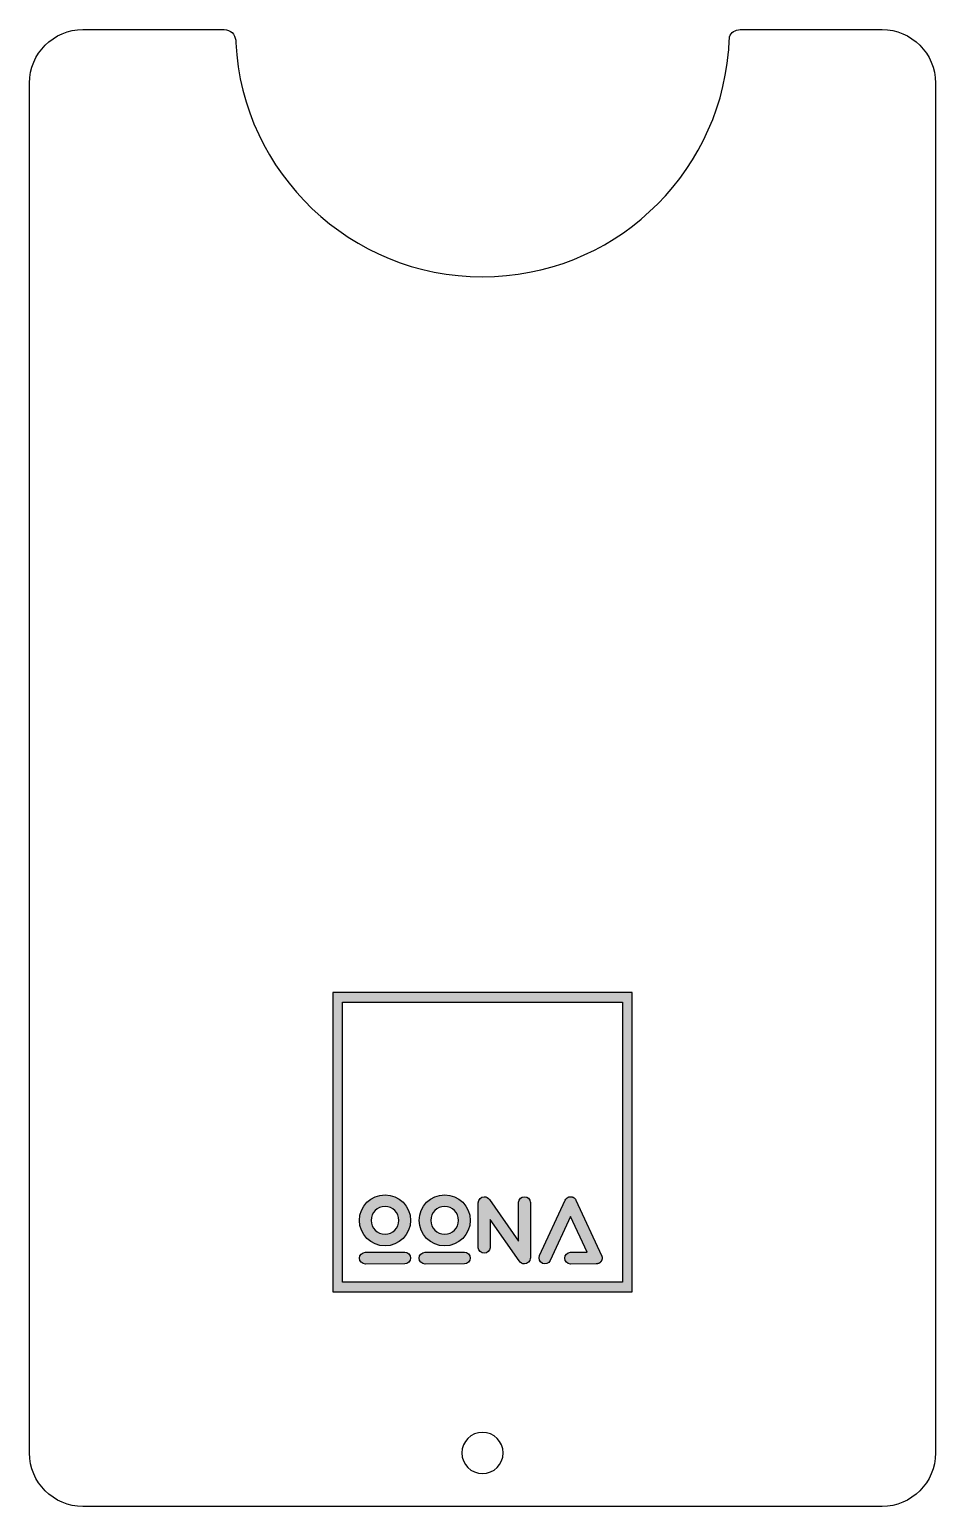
# Model space of a CAD drawing. Extents: x 2.2 to 57.2, y -92.3 to -2.8.
import ezdxf

# ---------------------------------------------------------------- set-up
doc = ezdxf.new("R2010")
doc.units = 0
doc.header["$MEASUREMENT"] = 0
doc.layers.add('LAYER_1', color=7, linetype='CONTINUOUS')

msp = doc.modelspace()

# ---------------------------------------------------------------- hatches: boundary and pattern name
at = {"layer": 'LAYER_1'}
h = msp.add_hatch(color=250, dxfattribs=at)
h.dxf.hatch_style = 2
h.paths.add_polyline_path([(20.66, -61.171), (20.66, -79.326), (38.815, -79.326), (38.815, -61.171)])
h.paths.add_polyline_path([(38.239, -78.75), (21.237, -78.75), (21.237, -61.747), (38.239, -61.747)])
h = msp.add_hatch(color=250, dxfattribs=at)
h.dxf.hatch_style = 2
edge = h.paths.add_edge_path()
edge.add_spline(control_points=[(23.819, -73.443), (22.963, -73.443), (22.268, -74.137), (22.268, -74.993), (22.268, -75.85), (22.963, -76.544), (23.819, -76.544), (24.675, -76.544), (25.369, -75.85), (25.369, -74.993), (25.369, -74.137), (24.675, -73.443), (23.819, -73.443)], knot_values=[0, 0, 0, 0, 1, 1, 1, 2, 2, 2, 3, 3, 3, 4, 4, 4, 4], degree=3, periodic=1)
edge = h.paths.add_edge_path()
edge.add_spline(control_points=[(23.819, -75.831), (23.356, -75.831), (22.982, -75.456), (22.982, -74.993), (22.982, -74.531), (23.356, -74.156), (23.819, -74.156), (24.281, -74.156), (24.656, -74.531), (24.656, -74.993), (24.656, -75.456), (24.281, -75.831), (23.819, -75.831)], knot_values=[0, 0, 0, 0, 1, 1, 1, 2, 2, 2, 3, 3, 3, 4, 4, 4, 4], degree=3, periodic=1)
h = msp.add_hatch(color=250, dxfattribs=at)
h.dxf.hatch_style = 2
edge = h.paths.add_edge_path()
edge.add_spline(control_points=[(27.442, -73.443), (26.586, -73.443), (25.892, -74.137), (25.892, -74.993), (25.892, -75.85), (26.586, -76.544), (27.442, -76.544), (28.298, -76.544), (28.993, -75.85), (28.993, -74.993), (28.993, -74.137), (28.298, -73.443), (27.442, -73.443)], knot_values=[0, 0, 0, 0, 1, 1, 1, 2, 2, 2, 3, 3, 3, 4, 4, 4, 4], degree=3, periodic=1)
edge = h.paths.add_edge_path()
edge.add_spline(control_points=[(27.442, -75.831), (26.98, -75.831), (26.605, -75.456), (26.605, -74.993), (26.605, -74.531), (26.98, -74.156), (27.442, -74.156), (27.904, -74.156), (28.279, -74.531), (28.279, -74.993), (28.279, -75.456), (27.904, -75.831), (27.442, -75.831)], knot_values=[0, 0, 0, 0, 1, 1, 1, 2, 2, 2, 3, 3, 3, 4, 4, 4, 4], degree=3, periodic=1)
h = msp.add_hatch(color=250, dxfattribs=at)
h.dxf.hatch_style = 2
edge = h.paths.add_edge_path()
edge.add_spline(control_points=[(32.286, -73.558), (32.097, -73.558), (31.943, -73.706), (31.931, -73.892), (31.929, -73.895), (31.929, -73.898), (31.929, -73.901), (31.929, -73.901), (31.929, -76.259), (31.929, -76.259), (31.929, -76.259), (30.157, -73.733), (30.157, -73.733), (30.093, -73.628), (29.978, -73.558), (29.847, -73.558), (29.645, -73.558), (29.482, -73.722), (29.482, -73.923), (29.482, -73.923), (29.482, -76.656), (29.482, -76.656), (29.482, -76.656), (29.484, -76.656), (29.484, -76.656), (29.499, -76.841), (29.653, -76.986), (29.841, -76.986), (30.03, -76.986), (30.184, -76.841), (30.199, -76.656), (30.199, -76.656), (30.201, -76.656), (30.201, -76.656), (30.201, -76.656), (30.201, -74.934), (30.201, -74.934), (30.201, -74.934), (31.966, -77.456), (31.966, -77.456), (32.029, -77.563), (32.145, -77.634), (32.278, -77.634), (32.469, -77.634), (32.626, -77.487), (32.641, -77.3), (32.642, -77.297), (32.643, -77.294), (32.643, -77.29), (32.643, -77.29), (32.643, -76.986), (32.643, -76.986), (32.643, -76.986), (32.643, -73.901), (32.643, -73.901), (32.643, -73.898), (32.642, -73.896), (32.641, -73.893), (32.63, -73.706), (32.475, -73.558), (32.286, -73.558)], knot_values=[0, 0, 0, 0, 1, 1, 1, 2, 2, 2, 3, 3, 3, 4, 4, 4, 5, 5, 5, 6, 6, 6, 7, 7, 7, 8, 8, 8, 9, 9, 9, 10, 10, 10, 11, 11, 11, 12, 12, 12, 13, 13, 13, 14, 14, 14, 15, 15, 15, 16, 16, 16, 17, 17, 17, 18, 18, 18, 19, 19, 19, 20, 20, 20, 20], degree=3, periodic=1)
h = msp.add_hatch(color=250, dxfattribs=at)
h.dxf.hatch_style = 2
edge = h.paths.add_edge_path()
edge.add_spline(control_points=[(37.002, -77.272), (37.001, -77.265), (37.001, -77.259), (37.001, -77.252), (37, -77.247), (37, -77.241), (36.999, -77.236), (36.998, -77.23), (36.997, -77.224), (36.996, -77.218), (36.995, -77.212), (36.994, -77.206), (36.993, -77.2), (36.992, -77.195), (36.991, -77.19), (36.989, -77.185), (36.987, -77.179), (36.986, -77.172), (36.983, -77.165), (36.982, -77.161), (36.98, -77.157), (36.979, -77.153), (36.976, -77.146), (36.973, -77.139), (36.97, -77.132), (36.97, -77.13), (36.969, -77.129), (36.968, -77.127), (36.968, -77.127), (36.969, -77.127), (36.969, -77.127), (36.969, -77.127), (35.411, -73.766), (35.411, -73.766), (35.377, -73.692), (35.317, -73.629), (35.238, -73.592), (35.229, -73.588), (35.219, -73.584), (35.21, -73.581), (35.21, -73.581), (35.209, -73.58), (35.208, -73.58), (35.199, -73.577), (35.19, -73.574), (35.181, -73.571), (35.179, -73.571), (35.177, -73.57), (35.175, -73.57), (35.167, -73.568), (35.158, -73.566), (35.15, -73.564), (35.147, -73.564), (35.143, -73.563), (35.14, -73.563), (35.133, -73.562), (35.126, -73.561), (35.118, -73.56), (35.114, -73.56), (35.109, -73.559), (35.105, -73.559), (35.099, -73.559), (35.093, -73.559), (35.087, -73.559), (35.081, -73.559), (35.075, -73.559), (35.069, -73.559), (35.064, -73.559), (35.06, -73.56), (35.056, -73.56), (35.048, -73.561), (35.041, -73.562), (35.034, -73.563), (35.03, -73.563), (35.027, -73.564), (35.024, -73.564), (35.016, -73.566), (35.007, -73.568), (34.999, -73.57), (34.997, -73.57), (34.995, -73.571), (34.993, -73.571), (34.984, -73.574), (34.975, -73.577), (34.965, -73.58), (34.965, -73.58), (34.964, -73.58), (34.964, -73.581), (34.954, -73.584), (34.945, -73.588), (34.936, -73.592), (34.856, -73.629), (34.797, -73.692), (34.763, -73.766), (34.763, -73.766), (33.205, -77.127), (33.205, -77.127), (33.205, -77.127), (33.205, -77.127), (33.205, -77.127), (33.122, -77.305), (33.199, -77.518), (33.378, -77.601), (33.556, -77.684), (33.769, -77.607), (33.852, -77.428), (33.852, -77.428), (33.852, -77.428), (33.852, -77.428), (33.852, -77.428), (35.087, -74.764), (35.087, -74.764), (35.087, -74.764), (36.088, -76.924), (36.088, -76.924), (36.088, -76.924), (35.087, -76.93), (35.087, -76.93), (35.087, -76.93), (35.087, -76.93), (35.087, -76.93), (34.89, -76.93), (34.73, -77.09), (34.73, -77.286), (34.73, -77.483), (34.89, -77.643), (35.087, -77.643), (35.087, -77.643), (35.087, -77.643), (35.087, -77.643), (35.087, -77.643), (36.645, -77.635), (36.645, -77.635), (36.645, -77.635), (36.645, -77.634), (36.645, -77.634), (36.648, -77.634), (36.651, -77.634), (36.654, -77.634), (36.658, -77.634), (36.662, -77.634), (36.666, -77.633), (36.674, -77.633), (36.682, -77.632), (36.69, -77.631), (36.693, -77.631), (36.696, -77.63), (36.699, -77.63), (36.708, -77.629), (36.717, -77.627), (36.726, -77.625), (36.728, -77.625), (36.729, -77.624), (36.731, -77.624), (36.741, -77.621), (36.751, -77.618), (36.761, -77.615), (36.762, -77.615), (36.763, -77.614), (36.763, -77.614), (36.774, -77.61), (36.785, -77.606), (36.795, -77.601), (36.795, -77.601), (36.796, -77.601), (36.796, -77.601), (36.796, -77.601), (36.797, -77.6), (36.797, -77.6), (36.807, -77.595), (36.817, -77.59), (36.826, -77.585), (36.828, -77.584), (36.829, -77.583), (36.831, -77.582), (36.839, -77.577), (36.847, -77.572), (36.855, -77.566), (36.857, -77.564), (36.859, -77.563), (36.861, -77.561), (36.868, -77.556), (36.875, -77.55), (36.881, -77.545), (36.884, -77.542), (36.886, -77.54), (36.889, -77.538), (36.895, -77.532), (36.9, -77.527), (36.906, -77.521), (36.908, -77.518), (36.911, -77.516), (36.913, -77.513), (36.918, -77.507), (36.923, -77.501), (36.928, -77.494), (36.93, -77.492), (36.932, -77.489), (36.934, -77.486), (36.939, -77.479), (36.944, -77.472), (36.948, -77.465), (36.95, -77.463), (36.951, -77.461), (36.953, -77.458), (36.957, -77.45), (36.961, -77.443), (36.965, -77.434), (36.966, -77.432), (36.967, -77.43), (36.968, -77.428), (36.972, -77.42), (36.976, -77.412), (36.979, -77.403), (36.98, -77.401), (36.98, -77.399), (36.981, -77.396), (36.984, -77.388), (36.987, -77.38), (36.989, -77.371), (36.99, -77.368), (36.991, -77.365), (36.991, -77.362), (36.993, -77.355), (36.995, -77.347), (36.996, -77.339), (36.997, -77.335), (36.998, -77.33), (36.998, -77.326), (36.999, -77.319), (37, -77.313), (37, -77.306), (37.001, -77.3), (37.001, -77.294), (37.001, -77.288), (37.001, -77.285), (37.002, -77.281), (37.002, -77.278), (37.002, -77.276), (37.002, -77.274), (37.002, -77.272)], knot_values=[0, 0, 0, 0, 1, 1, 1, 2, 2, 2, 3, 3, 3, 4, 4, 4, 5, 5, 5, 6, 6, 6, 7, 7, 7, 8, 8, 8, 9, 9, 9, 10, 10, 10, 11, 11, 11, 12, 12, 12, 13, 13, 13, 14, 14, 14, 15, 15, 15, 16, 16, 16, 17, 17, 17, 18, 18, 18, 19, 19, 19, 20, 20, 20, 21, 21, 21, 22, 22, 22, 23, 23, 23, 24, 24, 24, 25, 25, 25, 26, 26, 26, 27, 27, 27, 28, 28, 28, 29, 29, 29, 30, 30, 30, 31, 31, 31, 32, 32, 32, 33, 33, 33, 34, 34, 34, 35, 35, 35, 36, 36, 36, 37, 37, 37, 38, 38, 38, 39, 39, 39, 40, 40, 40, 41, 41, 41, 42, 42, 42, 43, 43, 43, 44, 44, 44, 45, 45, 45, 46, 46, 46, 47, 47, 47, 48, 48, 48, 49, 49, 49, 50, 50, 50, 51, 51, 51, 52, 52, 52, 53, 53, 53, 54, 54, 54, 55, 55, 55, 56, 56, 56, 57, 57, 57, 58, 58, 58, 59, 59, 59, 60, 60, 60, 61, 61, 61, 62, 62, 62, 63, 63, 63, 64, 64, 64, 65, 65, 65, 66, 66, 66, 67, 67, 67, 68, 68, 68, 69, 69, 69, 70, 70, 70, 71, 71, 71, 72, 72, 72, 73, 73, 73, 74, 74, 74, 75, 75, 75, 76, 76, 76, 77, 77, 77, 78, 78, 78, 79, 79, 79, 80, 80, 80, 80], degree=3, periodic=1)
h = msp.add_hatch(color=250, dxfattribs=at)
h.dxf.hatch_style = 2
edge = h.paths.add_edge_path()
edge.add_spline(control_points=[(25.013, -76.921), (25.013, -76.921), (25.013, -76.921), (25.013, -76.921), (25.013, -76.921), (22.625, -76.93), (22.625, -76.93), (22.625, -76.93), (22.625, -76.93), (22.625, -76.93), (22.428, -76.93), (22.268, -77.09), (22.268, -77.286), (22.268, -77.483), (22.428, -77.643), (22.625, -77.643), (22.625, -77.643), (22.625, -77.643), (22.625, -77.643), (22.625, -77.643), (25.013, -77.635), (25.013, -77.635), (25.013, -77.635), (25.013, -77.634), (25.013, -77.634), (25.21, -77.634), (25.369, -77.475), (25.369, -77.278), (25.369, -77.081), (25.21, -76.921), (25.013, -76.921)], knot_values=[0, 0, 0, 0, 1, 1, 1, 2, 2, 2, 3, 3, 3, 4, 4, 4, 5, 5, 5, 6, 6, 6, 7, 7, 7, 8, 8, 8, 9, 9, 9, 10, 10, 10, 10], degree=3, periodic=1)
h = msp.add_hatch(color=250, dxfattribs=at)
h.dxf.hatch_style = 2
edge = h.paths.add_edge_path()
edge.add_spline(control_points=[(28.636, -76.921), (28.636, -76.921), (28.636, -76.921), (28.636, -76.921), (28.636, -76.921), (26.248, -76.93), (26.248, -76.93), (26.248, -76.93), (26.248, -76.93), (26.248, -76.93), (26.051, -76.93), (25.892, -77.09), (25.892, -77.286), (25.892, -77.483), (26.051, -77.643), (26.248, -77.643), (26.248, -77.643), (26.248, -77.643), (26.248, -77.643), (26.248, -77.643), (28.636, -77.635), (28.636, -77.635), (28.636, -77.635), (28.636, -77.634), (28.636, -77.634), (28.833, -77.634), (28.993, -77.475), (28.993, -77.278), (28.993, -77.081), (28.833, -76.921), (28.636, -76.921)], knot_values=[0, 0, 0, 0, 1, 1, 1, 2, 2, 2, 3, 3, 3, 4, 4, 4, 5, 5, 5, 6, 6, 6, 7, 7, 7, 8, 8, 8, 9, 9, 9, 10, 10, 10, 10], degree=3, periodic=1)

# ---------------------------------------------------------------- linework, layer by layer
for points in [[(20.66, -61.171), (20.66, -79.326), (38.815, -79.326), (38.815, -61.171), (20.66, -61.171)], [(38.239, -78.75), (21.237, -78.75), (21.237, -61.747), (38.239, -61.747), (38.239, -78.75)]]:
    msp.add_lwpolyline(points, dxfattribs=at)
at = {"layer": 'LAYER_1', "color": 250}
for points, knots in [([(53.992, -2.752), (53.992, -2.752), (51.025, -2.752), (51.025, -2.752), (51.025, -2.752), (45.379, -2.752), (45.379, -2.752), (45.084, -2.752), (44.832, -2.933), (44.727, -3.191), (44.718, -3.499), (44.701, -3.805), (44.674, -4.108), (43.988, -11.757), (37.564, -17.752), (29.738, -17.752), (21.724, -17.752), (15.179, -11.468), (14.76, -3.559), (14.757, -3.506), (14.756, -3.453), (14.754, -3.4), (14.724, -3.037), (14.424, -2.752), (14.054, -2.752), (14.054, -2.752), (8.409, -2.752), (8.409, -2.752), (8.409, -2.752), (5.483, -2.752), (5.483, -2.752), (3.691, -2.752), (2.238, -4.205), (2.238, -5.997), (2.238, -5.997), (2.238, -89.103), (2.238, -89.103), (2.238, -90.896), (3.691, -92.349), (5.483, -92.349), (5.483, -92.349), (53.992, -92.349), (53.992, -92.349), (55.785, -92.349), (57.238, -90.896), (57.238, -89.103), (57.238, -89.103), (57.238, -5.997), (57.238, -5.997), (57.238, -4.205), (55.785, -2.752), (53.992, -2.752)], [0, 0, 0, 0, 1, 1, 1, 2, 2, 2, 3, 3, 3, 4, 4, 4, 5, 5, 5, 6, 6, 6, 7, 7, 7, 8, 8, 8, 9, 9, 9, 10, 10, 10, 11, 11, 11, 12, 12, 12, 13, 13, 13, 14, 14, 14, 15, 15, 15, 16, 16, 16, 17, 17, 17, 17]), ([(30.988, -89.103), (30.988, -89.794), (30.428, -90.353), (29.738, -90.353), (29.047, -90.353), (28.488, -89.794), (28.488, -89.103), (28.488, -88.413), (29.047, -87.853), (29.738, -87.853), (30.428, -87.853), (30.988, -88.413), (30.988, -89.103)], [0, 0, 0, 0, 1, 1, 1, 2, 2, 2, 3, 3, 3, 4, 4, 4, 4])]:
    msp.add_open_spline(points, degree=3, knots=knots, dxfattribs=at)
at = {"layer": 'LAYER_1'}
for points, knots in [([(23.819, -73.443), (22.963, -73.443), (22.268, -74.137), (22.268, -74.993), (22.268, -75.85), (22.963, -76.544), (23.819, -76.544), (24.675, -76.544), (25.369, -75.85), (25.369, -74.993), (25.369, -74.137), (24.675, -73.443), (23.819, -73.443)], [0, 0, 0, 0, 1, 1, 1, 2, 2, 2, 3, 3, 3, 4, 4, 4, 4]), ([(27.442, -73.443), (26.586, -73.443), (25.892, -74.137), (25.892, -74.993), (25.892, -75.85), (26.586, -76.544), (27.442, -76.544), (28.298, -76.544), (28.993, -75.85), (28.993, -74.993), (28.993, -74.137), (28.298, -73.443), (27.442, -73.443)], [0, 0, 0, 0, 1, 1, 1, 2, 2, 2, 3, 3, 3, 4, 4, 4, 4]), ([(23.819, -75.831), (23.356, -75.831), (22.982, -75.456), (22.982, -74.993), (22.982, -74.531), (23.356, -74.156), (23.819, -74.156), (24.281, -74.156), (24.656, -74.531), (24.656, -74.993), (24.656, -75.456), (24.281, -75.831), (23.819, -75.831)], [0, 0, 0, 0, 1, 1, 1, 2, 2, 2, 3, 3, 3, 4, 4, 4, 4]), ([(27.442, -75.831), (26.98, -75.831), (26.605, -75.456), (26.605, -74.993), (26.605, -74.531), (26.98, -74.156), (27.442, -74.156), (27.904, -74.156), (28.279, -74.531), (28.279, -74.993), (28.279, -75.456), (27.904, -75.831), (27.442, -75.831)], [0, 0, 0, 0, 1, 1, 1, 2, 2, 2, 3, 3, 3, 4, 4, 4, 4]), ([(32.286, -73.558), (32.097, -73.558), (31.943, -73.706), (31.931, -73.892), (31.929, -73.895), (31.929, -73.898), (31.929, -73.901), (31.929, -73.901), (31.929, -76.259), (31.929, -76.259), (31.929, -76.259), (30.157, -73.733), (30.157, -73.733), (30.093, -73.628), (29.978, -73.558), (29.847, -73.558), (29.645, -73.558), (29.482, -73.722), (29.482, -73.923), (29.482, -73.923), (29.482, -76.656), (29.482, -76.656), (29.482, -76.656), (29.484, -76.656), (29.484, -76.656), (29.499, -76.841), (29.653, -76.986), (29.841, -76.986), (30.03, -76.986), (30.184, -76.841), (30.199, -76.656), (30.199, -76.656), (30.201, -76.656), (30.201, -76.656), (30.201, -76.656), (30.201, -74.934), (30.201, -74.934), (30.201, -74.934), (31.966, -77.456), (31.966, -77.456), (32.029, -77.563), (32.145, -77.634), (32.278, -77.634), (32.469, -77.634), (32.626, -77.487), (32.641, -77.3), (32.642, -77.297), (32.643, -77.294), (32.643, -77.29), (32.643, -77.29), (32.643, -76.986), (32.643, -76.986), (32.643, -76.986), (32.643, -73.901), (32.643, -73.901), (32.643, -73.898), (32.642, -73.896), (32.641, -73.893), (32.63, -73.706), (32.475, -73.558), (32.286, -73.558)], [0, 0, 0, 0, 1, 1, 1, 2, 2, 2, 3, 3, 3, 4, 4, 4, 5, 5, 5, 6, 6, 6, 7, 7, 7, 8, 8, 8, 9, 9, 9, 10, 10, 10, 11, 11, 11, 12, 12, 12, 13, 13, 13, 14, 14, 14, 15, 15, 15, 16, 16, 16, 17, 17, 17, 18, 18, 18, 19, 19, 19, 20, 20, 20, 20]), ([(37.002, -77.272), (37.001, -77.265), (37.001, -77.259), (37.001, -77.252), (37, -77.247), (37, -77.241), (36.999, -77.236), (36.998, -77.23), (36.997, -77.224), (36.996, -77.218), (36.995, -77.212), (36.994, -77.206), (36.993, -77.2), (36.992, -77.195), (36.991, -77.19), (36.989, -77.185), (36.987, -77.179), (36.986, -77.172), (36.983, -77.165), (36.982, -77.161), (36.98, -77.157), (36.979, -77.153), (36.976, -77.146), (36.973, -77.139), (36.97, -77.132), (36.97, -77.13), (36.969, -77.129), (36.968, -77.127), (36.968, -77.127), (36.969, -77.127), (36.969, -77.127), (36.969, -77.127), (35.411, -73.766), (35.411, -73.766), (35.377, -73.692), (35.317, -73.629), (35.238, -73.592), (35.229, -73.588), (35.219, -73.584), (35.21, -73.581), (35.21, -73.581), (35.209, -73.58), (35.208, -73.58), (35.199, -73.577), (35.19, -73.574), (35.181, -73.571), (35.179, -73.571), (35.177, -73.57), (35.175, -73.57), (35.167, -73.568), (35.158, -73.566), (35.15, -73.564), (35.147, -73.564), (35.143, -73.563), (35.14, -73.563), (35.133, -73.562), (35.126, -73.561), (35.118, -73.56), (35.114, -73.56), (35.109, -73.559), (35.105, -73.559), (35.099, -73.559), (35.093, -73.559), (35.087, -73.559), (35.081, -73.559), (35.075, -73.559), (35.069, -73.559), (35.064, -73.559), (35.06, -73.56), (35.056, -73.56), (35.048, -73.561), (35.041, -73.562), (35.034, -73.563), (35.03, -73.563), (35.027, -73.564), (35.024, -73.564), (35.016, -73.566), (35.007, -73.568), (34.999, -73.57), (34.997, -73.57), (34.995, -73.571), (34.993, -73.571), (34.984, -73.574), (34.975, -73.577), (34.965, -73.58), (34.965, -73.58), (34.964, -73.58), (34.964, -73.581), (34.954, -73.584), (34.945, -73.588), (34.936, -73.592), (34.856, -73.629), (34.797, -73.692), (34.763, -73.766), (34.763, -73.766), (33.205, -77.127), (33.205, -77.127), (33.205, -77.127), (33.205, -77.127), (33.205, -77.127), (33.122, -77.305), (33.199, -77.518), (33.378, -77.601), (33.556, -77.684), (33.769, -77.607), (33.852, -77.428), (33.852, -77.428), (33.852, -77.428), (33.852, -77.428), (33.852, -77.428), (35.087, -74.764), (35.087, -74.764), (35.087, -74.764), (36.088, -76.924), (36.088, -76.924), (36.088, -76.924), (35.087, -76.93), (35.087, -76.93), (35.087, -76.93), (35.087, -76.93), (35.087, -76.93), (34.89, -76.93), (34.73, -77.09), (34.73, -77.286), (34.73, -77.483), (34.89, -77.643), (35.087, -77.643), (35.087, -77.643), (35.087, -77.643), (35.087, -77.643), (35.087, -77.643), (36.645, -77.635), (36.645, -77.635), (36.645, -77.635), (36.645, -77.634), (36.645, -77.634), (36.648, -77.634), (36.651, -77.634), (36.654, -77.634), (36.658, -77.634), (36.662, -77.634), (36.666, -77.633), (36.674, -77.633), (36.682, -77.632), (36.69, -77.631), (36.693, -77.631), (36.696, -77.63), (36.699, -77.63), (36.708, -77.629), (36.717, -77.627), (36.726, -77.625), (36.728, -77.625), (36.729, -77.624), (36.731, -77.624), (36.741, -77.621), (36.751, -77.618), (36.761, -77.615), (36.762, -77.615), (36.763, -77.614), (36.763, -77.614), (36.774, -77.61), (36.785, -77.606), (36.795, -77.601), (36.795, -77.601), (36.796, -77.601), (36.796, -77.601), (36.796, -77.601), (36.797, -77.6), (36.797, -77.6), (36.807, -77.595), (36.817, -77.59), (36.826, -77.585), (36.828, -77.584), (36.829, -77.583), (36.831, -77.582), (36.839, -77.577), (36.847, -77.572), (36.855, -77.566), (36.857, -77.564), (36.859, -77.563), (36.861, -77.561), (36.868, -77.556), (36.875, -77.55), (36.881, -77.545), (36.884, -77.542), (36.886, -77.54), (36.889, -77.538), (36.895, -77.532), (36.9, -77.527), (36.906, -77.521), (36.908, -77.518), (36.911, -77.516), (36.913, -77.513), (36.918, -77.507), (36.923, -77.501), (36.928, -77.494), (36.93, -77.492), (36.932, -77.489), (36.934, -77.486), (36.939, -77.479), (36.944, -77.472), (36.948, -77.465), (36.95, -77.463), (36.951, -77.461), (36.953, -77.458), (36.957, -77.45), (36.961, -77.443), (36.965, -77.434), (36.966, -77.432), (36.967, -77.43), (36.968, -77.428), (36.972, -77.42), (36.976, -77.412), (36.979, -77.403), (36.98, -77.401), (36.98, -77.399), (36.981, -77.396), (36.984, -77.388), (36.987, -77.38), (36.989, -77.371), (36.99, -77.368), (36.991, -77.365), (36.991, -77.362), (36.993, -77.355), (36.995, -77.347), (36.996, -77.339), (36.997, -77.335), (36.998, -77.33), (36.998, -77.326), (36.999, -77.319), (37, -77.313), (37, -77.306), (37.001, -77.3), (37.001, -77.294), (37.001, -77.288), (37.001, -77.285), (37.002, -77.281), (37.002, -77.278), (37.002, -77.276), (37.002, -77.274), (37.002, -77.272)], [0, 0, 0, 0, 1, 1, 1, 2, 2, 2, 3, 3, 3, 4, 4, 4, 5, 5, 5, 6, 6, 6, 7, 7, 7, 8, 8, 8, 9, 9, 9, 10, 10, 10, 11, 11, 11, 12, 12, 12, 13, 13, 13, 14, 14, 14, 15, 15, 15, 16, 16, 16, 17, 17, 17, 18, 18, 18, 19, 19, 19, 20, 20, 20, 21, 21, 21, 22, 22, 22, 23, 23, 23, 24, 24, 24, 25, 25, 25, 26, 26, 26, 27, 27, 27, 28, 28, 28, 29, 29, 29, 30, 30, 30, 31, 31, 31, 32, 32, 32, 33, 33, 33, 34, 34, 34, 35, 35, 35, 36, 36, 36, 37, 37, 37, 38, 38, 38, 39, 39, 39, 40, 40, 40, 41, 41, 41, 42, 42, 42, 43, 43, 43, 44, 44, 44, 45, 45, 45, 46, 46, 46, 47, 47, 47, 48, 48, 48, 49, 49, 49, 50, 50, 50, 51, 51, 51, 52, 52, 52, 53, 53, 53, 54, 54, 54, 55, 55, 55, 56, 56, 56, 57, 57, 57, 58, 58, 58, 59, 59, 59, 60, 60, 60, 61, 61, 61, 62, 62, 62, 63, 63, 63, 64, 64, 64, 65, 65, 65, 66, 66, 66, 67, 67, 67, 68, 68, 68, 69, 69, 69, 70, 70, 70, 71, 71, 71, 72, 72, 72, 73, 73, 73, 74, 74, 74, 75, 75, 75, 76, 76, 76, 77, 77, 77, 78, 78, 78, 79, 79, 79, 80, 80, 80, 80]), ([(25.013, -76.921), (25.013, -76.921), (25.013, -76.921), (25.013, -76.921), (25.013, -76.921), (22.625, -76.93), (22.625, -76.93), (22.625, -76.93), (22.625, -76.93), (22.625, -76.93), (22.428, -76.93), (22.268, -77.09), (22.268, -77.286), (22.268, -77.483), (22.428, -77.643), (22.625, -77.643), (22.625, -77.643), (22.625, -77.643), (22.625, -77.643), (22.625, -77.643), (25.013, -77.635), (25.013, -77.635), (25.013, -77.635), (25.013, -77.634), (25.013, -77.634), (25.21, -77.634), (25.369, -77.475), (25.369, -77.278), (25.369, -77.081), (25.21, -76.921), (25.013, -76.921)], [0, 0, 0, 0, 1, 1, 1, 2, 2, 2, 3, 3, 3, 4, 4, 4, 5, 5, 5, 6, 6, 6, 7, 7, 7, 8, 8, 8, 9, 9, 9, 10, 10, 10, 10]), ([(28.636, -76.921), (28.636, -76.921), (28.636, -76.921), (28.636, -76.921), (28.636, -76.921), (26.248, -76.93), (26.248, -76.93), (26.248, -76.93), (26.248, -76.93), (26.248, -76.93), (26.051, -76.93), (25.892, -77.09), (25.892, -77.286), (25.892, -77.483), (26.051, -77.643), (26.248, -77.643), (26.248, -77.643), (26.248, -77.643), (26.248, -77.643), (26.248, -77.643), (28.636, -77.635), (28.636, -77.635), (28.636, -77.635), (28.636, -77.634), (28.636, -77.634), (28.833, -77.634), (28.993, -77.475), (28.993, -77.278), (28.993, -77.081), (28.833, -76.921), (28.636, -76.921)], [0, 0, 0, 0, 1, 1, 1, 2, 2, 2, 3, 3, 3, 4, 4, 4, 5, 5, 5, 6, 6, 6, 7, 7, 7, 8, 8, 8, 9, 9, 9, 10, 10, 10, 10])]:
    msp.add_open_spline(points, degree=3, knots=knots, dxfattribs=at)

doc.saveas('drawing.dxf')
